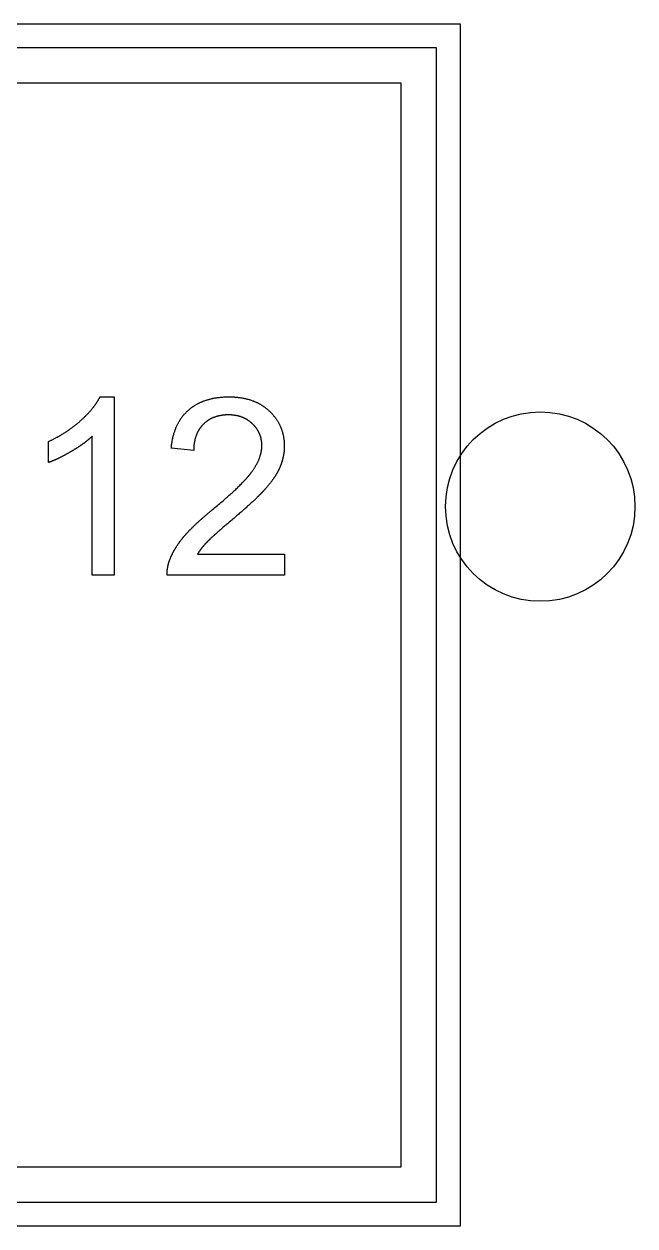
# Model space of a CAD drawing. Extents: x -140 to 139, y -60 to 60.
# Drawn here: x -22.22 to -11.9, y 21.85 to 42.15 of the extents above; entities that cross this region are included whole.
import ezdxf

# ---------------------------------------------------------------- set-up
doc = ezdxf.new("R2010")
doc.units = 0
doc.layers.add('CUT', color=1, linetype='Continuous')
doc.layers.add('ENGRAVE', color=5, linetype='Continuous')

msp = doc.modelspace()

# ---------------------------------------------------------------- linework, layer by layer
at = {"layer": 'CUT', "color": 1}
msp.add_circle((-13.5, 34), 1.6, dxfattribs=at)
at = {"layer": 'ENGRAVE', "color": 5}
for points in [[(-14.85, 42.15), (-35.15, 42.15), (-35.15, 21.85), (-14.85, 21.85), (-14.85, 42.15)], [(-15.25, 41.75), (-34.75, 41.75), (-34.75, 22.25), (-15.25, 22.25), (-15.25, 41.75)]]:
    msp.add_lwpolyline(points, close=True, dxfattribs=at)
for points in [[(-15.85, 41.15), (-34.15, 41.15)], [(-15.85, 22.85), (-15.85, 41.15)], [(-21.264, 35.452), (-21.256, 35.46), (-21.248, 35.467), (-21.239, 35.475), (-21.231, 35.483), (-21.223, 35.49), (-21.215, 35.498), (-21.207, 35.505), (-21.199, 35.513), (-21.191, 35.52), (-21.184, 35.528), (-21.176, 35.535), (-21.169, 35.543), (-21.161, 35.55), (-21.154, 35.558), (-21.147, 35.565), (-21.14, 35.573), (-21.133, 35.58), (-21.126, 35.588), (-21.119, 35.595), (-21.112, 35.603), (-21.106, 35.61), (-21.099, 35.618), (-21.093, 35.625), (-21.087, 35.632), (-21.08, 35.64), (-21.074, 35.647), (-21.068, 35.654), (-21.062, 35.662), (-21.056, 35.67), (-21.05, 35.677), (-21.044, 35.685), (-21.039, 35.691), (-21.035, 35.697), (-21.031, 35.702), (-21.027, 35.707), (-21.024, 35.712), (-21.02, 35.717), (-21.016, 35.722), (-21.013, 35.727), (-21.009, 35.732), (-21.006, 35.737), (-21.002, 35.742), (-20.999, 35.747), (-20.995, 35.753), (-20.992, 35.758), (-20.989, 35.763), (-20.985, 35.768), (-20.982, 35.773), (-20.979, 35.778), (-20.976, 35.783), (-20.973, 35.788), (-20.97, 35.793), (-20.967, 35.798), (-20.964, 35.803), (-20.961, 35.808), (-20.958, 35.813), (-20.955, 35.818), (-20.953, 35.823), (-20.95, 35.828), (-20.947, 35.833), (-20.945, 35.838), (-20.942, 35.843), (-20.939, 35.848), (-20.937, 35.853)], [(-20.937, 35.853), (-20.7, 35.853)], [(-20.7, 35.853), (-20.7, 32.841)], [(-19.441, 35.63), (-19.434, 35.636), (-19.427, 35.642), (-19.42, 35.648), (-19.412, 35.654), (-19.405, 35.66), (-19.398, 35.666), (-19.39, 35.671), (-19.383, 35.677), (-19.375, 35.682), (-19.368, 35.688), (-19.36, 35.693), (-19.352, 35.698), (-19.344, 35.703), (-19.337, 35.708), (-19.329, 35.713), (-19.321, 35.718), (-19.312, 35.723), (-19.304, 35.727), (-19.296, 35.732), (-19.288, 35.736), (-19.279, 35.741), (-19.271, 35.745), (-19.263, 35.749), (-19.254, 35.754), (-19.245, 35.758), (-19.236, 35.762), (-19.228, 35.766), (-19.219, 35.769), (-19.211, 35.773), (-19.202, 35.776), (-19.193, 35.78), (-19.183, 35.784), (-19.172, 35.788), (-19.161, 35.792), (-19.148, 35.796), (-19.136, 35.8), (-19.124, 35.804), (-19.112, 35.807), (-19.1, 35.811), (-19.087, 35.814), (-19.075, 35.817), (-19.062, 35.82), (-19.05, 35.823), (-19.037, 35.826), (-19.024, 35.829), (-19.011, 35.831), (-18.998, 35.834), (-18.985, 35.836), (-18.972, 35.838), (-18.958, 35.84), (-18.945, 35.842), (-18.931, 35.844), (-18.917, 35.845), (-18.904, 35.847), (-18.89, 35.848), (-18.876, 35.849), (-18.862, 35.85), (-18.847, 35.851), (-18.833, 35.852), (-18.818, 35.852), (-18.804, 35.853), (-18.789, 35.853), (-18.774, 35.853), (-18.76, 35.853)], [(-18.76, 35.853), (-18.745, 35.853), (-18.73, 35.853), (-18.715, 35.853), (-18.701, 35.852), (-18.686, 35.852), (-18.672, 35.851), (-18.658, 35.85), (-18.643, 35.849), (-18.629, 35.848), (-18.615, 35.846), (-18.602, 35.845), (-18.588, 35.843), (-18.574, 35.841), (-18.561, 35.839), (-18.547, 35.837), (-18.534, 35.835), (-18.521, 35.833), (-18.508, 35.83), (-18.495, 35.827), (-18.482, 35.825), (-18.469, 35.822), (-18.457, 35.819), (-18.444, 35.815), (-18.432, 35.812), (-18.42, 35.809), (-18.407, 35.805), (-18.395, 35.801), (-18.383, 35.797), (-18.371, 35.793), (-18.359, 35.788), (-18.347, 35.784), (-18.336, 35.78), (-18.326, 35.776), (-18.317, 35.772), (-18.308, 35.768), (-18.3, 35.764), (-18.291, 35.76), (-18.282, 35.756), (-18.273, 35.752), (-18.265, 35.747), (-18.256, 35.743), (-18.247, 35.738), (-18.239, 35.734), (-18.23, 35.729), (-18.222, 35.724), (-18.214, 35.719), (-18.205, 35.714), (-18.197, 35.709), (-18.189, 35.704), (-18.181, 35.698), (-18.173, 35.693), (-18.165, 35.687), (-18.157, 35.682), (-18.15, 35.676), (-18.142, 35.67), (-18.134, 35.664), (-18.127, 35.658), (-18.119, 35.652), (-18.112, 35.646), (-18.105, 35.64), (-18.097, 35.633), (-18.09, 35.627), (-18.083, 35.62), (-18.076, 35.614)], [(-19.734, 34.986), (-19.732, 35), (-19.731, 35.015), (-19.729, 35.029), (-19.727, 35.044), (-19.725, 35.058), (-19.723, 35.072), (-19.721, 35.086), (-19.719, 35.1), (-19.716, 35.114), (-19.714, 35.127), (-19.711, 35.141), (-19.708, 35.154), (-19.705, 35.167), (-19.702, 35.181), (-19.699, 35.194), (-19.695, 35.206), (-19.692, 35.219), (-19.688, 35.232), (-19.684, 35.244), (-19.68, 35.257), (-19.676, 35.269), (-19.672, 35.281), (-19.668, 35.293), (-19.663, 35.305), (-19.659, 35.317), (-19.654, 35.328), (-19.649, 35.34), (-19.644, 35.351), (-19.639, 35.363), (-19.634, 35.374), (-19.628, 35.385), (-19.623, 35.396), (-19.618, 35.405), (-19.614, 35.413), (-19.61, 35.421), (-19.605, 35.429), (-19.6, 35.437), (-19.596, 35.445), (-19.591, 35.454), (-19.586, 35.462), (-19.58, 35.47), (-19.575, 35.477), (-19.57, 35.485), (-19.565, 35.493), (-19.559, 35.5), (-19.554, 35.508), (-19.548, 35.515), (-19.543, 35.523), (-19.537, 35.53), (-19.531, 35.537), (-19.525, 35.544), (-19.519, 35.552), (-19.513, 35.559), (-19.507, 35.565), (-19.501, 35.572), (-19.494, 35.579), (-19.488, 35.586), (-19.482, 35.592), (-19.475, 35.599), (-19.468, 35.605), (-19.462, 35.612), (-19.455, 35.618), (-19.448, 35.624), (-19.441, 35.63)], [(-18.768, 35.548), (-18.777, 35.548), (-18.786, 35.548), (-18.794, 35.548), (-18.803, 35.548), (-18.812, 35.547), (-18.821, 35.547), (-18.829, 35.546), (-18.838, 35.546), (-18.846, 35.545), (-18.855, 35.544), (-18.863, 35.543), (-18.871, 35.542), (-18.88, 35.541), (-18.888, 35.539), (-18.896, 35.538), (-18.904, 35.537), (-18.912, 35.535), (-18.92, 35.534), (-18.928, 35.532), (-18.935, 35.53), (-18.943, 35.528), (-18.951, 35.526), (-18.959, 35.524), (-18.966, 35.522), (-18.974, 35.52), (-18.981, 35.518), (-18.988, 35.515), (-18.996, 35.513), (-19.003, 35.51), (-19.011, 35.507), (-19.018, 35.504), (-19.024, 35.502), (-19.031, 35.499), (-19.037, 35.497), (-19.042, 35.494), (-19.048, 35.491), (-19.054, 35.489), (-19.059, 35.486), (-19.065, 35.483), (-19.071, 35.48), (-19.077, 35.477), (-19.082, 35.474), (-19.088, 35.47), (-19.093, 35.467), (-19.098, 35.464), (-19.104, 35.461), (-19.109, 35.457), (-19.115, 35.454), (-19.12, 35.45), (-19.125, 35.446), (-19.13, 35.443), (-19.135, 35.439), (-19.14, 35.435), (-19.145, 35.431), (-19.15, 35.427), (-19.155, 35.423), (-19.16, 35.419), (-19.165, 35.415), (-19.17, 35.411), (-19.175, 35.407), (-19.179, 35.402), (-19.184, 35.398), (-19.189, 35.393), (-19.193, 35.389)], [(-18.361, 35.397), (-18.365, 35.401), (-18.37, 35.406), (-18.374, 35.41), (-18.379, 35.414), (-18.384, 35.418), (-18.388, 35.422), (-18.393, 35.426), (-18.398, 35.43), (-18.403, 35.434), (-18.408, 35.438), (-18.412, 35.441), (-18.417, 35.445), (-18.422, 35.449), (-18.427, 35.452), (-18.433, 35.456), (-18.438, 35.459), (-18.443, 35.462), (-18.448, 35.466), (-18.453, 35.469), (-18.459, 35.472), (-18.464, 35.475), (-18.469, 35.478), (-18.475, 35.481), (-18.48, 35.484), (-18.486, 35.487), (-18.491, 35.49), (-18.497, 35.492), (-18.502, 35.495), (-18.508, 35.497), (-18.513, 35.5), (-18.519, 35.502), (-18.525, 35.505), (-18.532, 35.507), (-18.538, 35.51), (-18.545, 35.513), (-18.552, 35.515), (-18.559, 35.517), (-18.566, 35.52), (-18.574, 35.522), (-18.581, 35.524), (-18.588, 35.526), (-18.595, 35.528), (-18.602, 35.53), (-18.61, 35.531), (-18.617, 35.533), (-18.624, 35.535), (-18.632, 35.536), (-18.64, 35.538), (-18.647, 35.539), (-18.655, 35.54), (-18.663, 35.541), (-18.67, 35.542), (-18.678, 35.543), (-18.686, 35.544), (-18.694, 35.545), (-18.702, 35.546), (-18.71, 35.546), (-18.718, 35.547), (-18.726, 35.547), (-18.734, 35.548), (-18.743, 35.548), (-18.751, 35.548), (-18.759, 35.548), (-18.768, 35.548)], [(-18.076, 35.614), (-18.068, 35.606), (-18.061, 35.599), (-18.053, 35.591), (-18.046, 35.584), (-18.039, 35.576), (-18.031, 35.568), (-18.024, 35.561), (-18.018, 35.553), (-18.011, 35.545), (-18.004, 35.537), (-17.998, 35.529), (-17.991, 35.521), (-17.985, 35.513), (-17.979, 35.505), (-17.973, 35.497), (-17.967, 35.488), (-17.961, 35.48), (-17.955, 35.472), (-17.95, 35.463), (-17.944, 35.455), (-17.939, 35.446), (-17.934, 35.438), (-17.929, 35.429), (-17.924, 35.42), (-17.919, 35.411), (-17.914, 35.403), (-17.91, 35.394), (-17.905, 35.385), (-17.901, 35.376), (-17.897, 35.367), (-17.892, 35.358), (-17.888, 35.349), (-17.885, 35.339), (-17.881, 35.33), (-17.877, 35.32), (-17.873, 35.311), (-17.87, 35.301), (-17.867, 35.292), (-17.863, 35.282), (-17.86, 35.272), (-17.857, 35.262), (-17.855, 35.252), (-17.852, 35.242), (-17.849, 35.232), (-17.847, 35.222), (-17.845, 35.212), (-17.842, 35.202), (-17.84, 35.192), (-17.838, 35.182), (-17.837, 35.171), (-17.835, 35.161), (-17.833, 35.15), (-17.832, 35.14), (-17.831, 35.129), (-17.829, 35.119), (-17.828, 35.108), (-17.827, 35.097), (-17.827, 35.086), (-17.826, 35.076), (-17.825, 35.065), (-17.825, 35.054), (-17.825, 35.043), (-17.825, 35.032), (-17.824, 35.02)], [(-21.805, 35.1), (-21.795, 35.105), (-21.784, 35.11), (-21.774, 35.115), (-21.764, 35.12), (-21.754, 35.124), (-21.745, 35.129), (-21.735, 35.134), (-21.725, 35.139), (-21.715, 35.144), (-21.705, 35.15), (-21.696, 35.155), (-21.686, 35.16), (-21.677, 35.165), (-21.667, 35.17), (-21.657, 35.175), (-21.648, 35.181), (-21.639, 35.186), (-21.629, 35.191), (-21.62, 35.197), (-21.611, 35.202), (-21.601, 35.207), (-21.592, 35.213), (-21.583, 35.218), (-21.574, 35.224), (-21.565, 35.23), (-21.556, 35.235), (-21.547, 35.241), (-21.538, 35.246), (-21.528, 35.252), (-21.519, 35.258), (-21.511, 35.264), (-21.502, 35.269), (-21.494, 35.275), (-21.486, 35.28), (-21.478, 35.285), (-21.47, 35.291), (-21.463, 35.296), (-21.455, 35.302), (-21.447, 35.307), (-21.439, 35.313), (-21.432, 35.318), (-21.424, 35.324), (-21.416, 35.329), (-21.409, 35.335), (-21.401, 35.34), (-21.394, 35.346), (-21.386, 35.352), (-21.379, 35.357), (-21.371, 35.363), (-21.364, 35.369), (-21.357, 35.375), (-21.349, 35.38), (-21.342, 35.386), (-21.335, 35.392), (-21.328, 35.398), (-21.32, 35.404), (-21.313, 35.41), (-21.306, 35.416), (-21.299, 35.422), (-21.292, 35.428), (-21.285, 35.434), (-21.278, 35.44), (-21.271, 35.446), (-21.264, 35.452)], [(-19.193, 35.389), (-19.198, 35.384), (-19.202, 35.38), (-19.206, 35.375), (-19.211, 35.371), (-19.215, 35.366), (-19.219, 35.361), (-19.223, 35.357), (-19.227, 35.352), (-19.231, 35.347), (-19.235, 35.342), (-19.238, 35.337), (-19.242, 35.332), (-19.246, 35.327), (-19.249, 35.322), (-19.253, 35.317), (-19.257, 35.312), (-19.26, 35.307), (-19.263, 35.301), (-19.267, 35.296), (-19.27, 35.291), (-19.273, 35.285), (-19.276, 35.28), (-19.279, 35.274), (-19.282, 35.269), (-19.285, 35.263), (-19.288, 35.257), (-19.291, 35.252), (-19.294, 35.246), (-19.296, 35.241), (-19.299, 35.235), (-19.301, 35.229), (-19.304, 35.223), (-19.307, 35.216), (-19.31, 35.208), (-19.313, 35.2), (-19.316, 35.192), (-19.319, 35.185), (-19.321, 35.177), (-19.324, 35.169), (-19.326, 35.161), (-19.328, 35.153), (-19.33, 35.145), (-19.333, 35.136), (-19.335, 35.128), (-19.337, 35.12), (-19.338, 35.111), (-19.34, 35.103), (-19.342, 35.094), (-19.343, 35.086), (-19.345, 35.077), (-19.346, 35.068), (-19.347, 35.059), (-19.349, 35.05), (-19.35, 35.041), (-19.351, 35.032), (-19.351, 35.023), (-19.352, 35.014), (-19.353, 35.004), (-19.354, 34.995), (-19.354, 34.985), (-19.354, 34.976), (-19.355, 34.966), (-19.355, 34.957), (-19.355, 34.947)], [(-18.203, 35.029), (-18.203, 35.035), (-18.203, 35.042), (-18.203, 35.049), (-18.204, 35.056), (-18.204, 35.063), (-18.204, 35.069), (-18.205, 35.076), (-18.205, 35.083), (-18.206, 35.089), (-18.207, 35.096), (-18.208, 35.102), (-18.209, 35.109), (-18.209, 35.115), (-18.211, 35.121), (-18.212, 35.128), (-18.213, 35.134), (-18.214, 35.141), (-18.216, 35.147), (-18.217, 35.153), (-18.218, 35.159), (-18.22, 35.165), (-18.222, 35.172), (-18.223, 35.178), (-18.225, 35.184), (-18.227, 35.19), (-18.229, 35.196), (-18.231, 35.202), (-18.233, 35.208), (-18.236, 35.214), (-18.238, 35.219), (-18.24, 35.225), (-18.243, 35.231), (-18.245, 35.237), (-18.248, 35.242), (-18.25, 35.248), (-18.253, 35.254), (-18.256, 35.259), (-18.259, 35.265), (-18.262, 35.27), (-18.265, 35.276), (-18.268, 35.281), (-18.271, 35.287), (-18.274, 35.292), (-18.278, 35.297), (-18.281, 35.303), (-18.285, 35.308), (-18.288, 35.313), (-18.292, 35.318), (-18.296, 35.323), (-18.299, 35.329), (-18.303, 35.334), (-18.307, 35.339), (-18.311, 35.344), (-18.315, 35.349), (-18.319, 35.354), (-18.324, 35.359), (-18.328, 35.364), (-18.332, 35.369), (-18.337, 35.373), (-18.342, 35.378), (-18.346, 35.383), (-18.351, 35.388), (-18.356, 35.392), (-18.361, 35.397)], [(-21.068, 35.188), (-21.071, 35.185), (-21.075, 35.182), (-21.079, 35.178), (-21.082, 35.175), (-21.086, 35.172), (-21.089, 35.168), (-21.093, 35.165), (-21.097, 35.161), (-21.101, 35.158), (-21.104, 35.155), (-21.108, 35.151), (-21.112, 35.148), (-21.116, 35.145), (-21.12, 35.141), (-21.124, 35.138), (-21.128, 35.135), (-21.132, 35.131), (-21.136, 35.128), (-21.14, 35.125), (-21.144, 35.121), (-21.148, 35.118), (-21.152, 35.115), (-21.156, 35.111), (-21.161, 35.108), (-21.165, 35.104), (-21.169, 35.101), (-21.173, 35.098), (-21.178, 35.094), (-21.182, 35.091), (-21.186, 35.088), (-21.19, 35.085), (-21.195, 35.081), (-21.201, 35.077), (-21.207, 35.072), (-21.213, 35.068), (-21.22, 35.063), (-21.226, 35.058), (-21.233, 35.053), (-21.239, 35.049), (-21.246, 35.044), (-21.252, 35.04), (-21.259, 35.035), (-21.265, 35.031), (-21.272, 35.026), (-21.279, 35.022), (-21.286, 35.017), (-21.293, 35.012), (-21.3, 35.008), (-21.307, 35.003), (-21.314, 34.999), (-21.321, 34.994), (-21.328, 34.989), (-21.335, 34.985), (-21.342, 34.98), (-21.35, 34.976), (-21.357, 34.971), (-21.364, 34.967), (-21.372, 34.962), (-21.379, 34.957), (-21.387, 34.953), (-21.395, 34.948), (-21.402, 34.944), (-21.41, 34.939), (-21.418, 34.935)], [(-21.068, 32.841), (-21.068, 35.188)], [(-21.805, 34.744), (-21.805, 35.1)], [(-21.418, 34.935), (-21.426, 34.93), (-21.433, 34.925), (-21.441, 34.921), (-21.449, 34.917), (-21.456, 34.912), (-21.464, 34.908), (-21.471, 34.904), (-21.479, 34.899), (-21.486, 34.895), (-21.494, 34.891), (-21.501, 34.887), (-21.509, 34.883), (-21.516, 34.879), (-21.523, 34.875), (-21.531, 34.871), (-21.538, 34.867), (-21.545, 34.863), (-21.553, 34.859), (-21.56, 34.855), (-21.567, 34.851), (-21.574, 34.848), (-21.581, 34.844), (-21.589, 34.84), (-21.596, 34.837), (-21.603, 34.833), (-21.61, 34.83), (-21.617, 34.826), (-21.624, 34.823), (-21.631, 34.819), (-21.638, 34.816), (-21.645, 34.812), (-21.651, 34.809), (-21.657, 34.807), (-21.662, 34.804), (-21.667, 34.802), (-21.671, 34.8), (-21.676, 34.798), (-21.681, 34.795), (-21.686, 34.793), (-21.691, 34.791), (-21.696, 34.789), (-21.701, 34.786), (-21.706, 34.784), (-21.711, 34.782), (-21.715, 34.78), (-21.72, 34.778), (-21.725, 34.776), (-21.73, 34.774), (-21.735, 34.772), (-21.739, 34.77), (-21.744, 34.768), (-21.749, 34.766), (-21.754, 34.764), (-21.758, 34.762), (-21.763, 34.76), (-21.768, 34.758), (-21.772, 34.756), (-21.777, 34.755), (-21.782, 34.753), (-21.786, 34.751), (-21.791, 34.749), (-21.795, 34.748), (-21.8, 34.746), (-21.805, 34.744)], [(-19.355, 34.947), (-19.734, 34.986)], [(-18.375, 34.585), (-18.369, 34.593), (-18.363, 34.602), (-18.357, 34.61), (-18.351, 34.619), (-18.345, 34.627), (-18.339, 34.636), (-18.334, 34.644), (-18.328, 34.653), (-18.323, 34.661), (-18.318, 34.669), (-18.313, 34.678), (-18.308, 34.686), (-18.303, 34.695), (-18.298, 34.703), (-18.294, 34.711), (-18.289, 34.719), (-18.285, 34.728), (-18.281, 34.736), (-18.276, 34.744), (-18.272, 34.752), (-18.268, 34.761), (-18.265, 34.769), (-18.261, 34.777), (-18.257, 34.785), (-18.254, 34.793), (-18.251, 34.801), (-18.247, 34.809), (-18.244, 34.818), (-18.241, 34.826), (-18.238, 34.834), (-18.235, 34.842), (-18.233, 34.85), (-18.231, 34.856), (-18.229, 34.862), (-18.227, 34.867), (-18.226, 34.873), (-18.224, 34.878), (-18.223, 34.884), (-18.221, 34.89), (-18.22, 34.895), (-18.218, 34.901), (-18.217, 34.907), (-18.216, 34.912), (-18.215, 34.918), (-18.213, 34.924), (-18.212, 34.929), (-18.211, 34.935), (-18.21, 34.94), (-18.21, 34.946), (-18.209, 34.952), (-18.208, 34.957), (-18.207, 34.963), (-18.206, 34.968), (-18.206, 34.974), (-18.205, 34.979), (-18.205, 34.985), (-18.204, 34.99), (-18.204, 34.996), (-18.204, 35.001), (-18.203, 35.007), (-18.203, 35.012), (-18.203, 35.018), (-18.203, 35.023), (-18.203, 35.029)], [(-17.824, 35.02), (-17.824, 35.015), (-17.824, 35.009), (-17.825, 35.004), (-17.825, 34.999), (-17.825, 34.993), (-17.825, 34.988), (-17.825, 34.982), (-17.825, 34.977), (-17.826, 34.971), (-17.826, 34.966), (-17.826, 34.96), (-17.827, 34.955), (-17.827, 34.949), (-17.828, 34.944), (-17.828, 34.938), (-17.829, 34.933), (-17.829, 34.927), (-17.83, 34.922), (-17.831, 34.917), (-17.831, 34.911), (-17.832, 34.906), (-17.833, 34.9), (-17.833, 34.895), (-17.834, 34.889), (-17.835, 34.884), (-17.836, 34.879), (-17.837, 34.873), (-17.838, 34.868), (-17.839, 34.862), (-17.84, 34.857), (-17.841, 34.852), (-17.842, 34.846), (-17.843, 34.841), (-17.844, 34.835), (-17.846, 34.829), (-17.847, 34.824), (-17.848, 34.818), (-17.849, 34.812), (-17.851, 34.807), (-17.852, 34.801), (-17.854, 34.795), (-17.855, 34.79), (-17.857, 34.784), (-17.858, 34.778), (-17.86, 34.773), (-17.862, 34.767), (-17.863, 34.762), (-17.865, 34.756), (-17.867, 34.75), (-17.869, 34.745), (-17.871, 34.739), (-17.872, 34.733), (-17.874, 34.728), (-17.876, 34.722), (-17.878, 34.717), (-17.88, 34.711), (-17.882, 34.705), (-17.885, 34.7), (-17.887, 34.694), (-17.889, 34.689), (-17.891, 34.683), (-17.893, 34.678), (-17.896, 34.672), (-17.898, 34.666)], [(-19.036, 33.95), (-19.015, 33.967), (-18.995, 33.984), (-18.974, 34.001), (-18.954, 34.018), (-18.935, 34.034), (-18.915, 34.051), (-18.896, 34.067), (-18.877, 34.083), (-18.859, 34.099), (-18.841, 34.114), (-18.823, 34.13), (-18.805, 34.145), (-18.788, 34.161), (-18.771, 34.176), (-18.754, 34.191), (-18.738, 34.206), (-18.722, 34.22), (-18.706, 34.235), (-18.69, 34.249), (-18.675, 34.263), (-18.66, 34.277), (-18.645, 34.291), (-18.631, 34.305), (-18.617, 34.318), (-18.603, 34.332), (-18.59, 34.345), (-18.576, 34.358), (-18.563, 34.371), (-18.549, 34.385), (-18.536, 34.399), (-18.524, 34.411), (-18.514, 34.421), (-18.507, 34.429), (-18.502, 34.435), (-18.497, 34.439), (-18.493, 34.444), (-18.489, 34.449), (-18.484, 34.454), (-18.479, 34.46), (-18.473, 34.465), (-18.468, 34.471), (-18.464, 34.476), (-18.459, 34.481), (-18.455, 34.486), (-18.45, 34.492), (-18.446, 34.497), (-18.441, 34.502), (-18.437, 34.507), (-18.432, 34.512), (-18.428, 34.517), (-18.424, 34.522), (-18.42, 34.527), (-18.416, 34.532), (-18.412, 34.537), (-18.408, 34.542), (-18.404, 34.547), (-18.4, 34.552), (-18.396, 34.557), (-18.392, 34.561), (-18.389, 34.566), (-18.385, 34.571), (-18.382, 34.575), (-18.378, 34.58), (-18.375, 34.585)], [(-17.898, 34.666), (-17.9, 34.662), (-17.902, 34.657), (-17.904, 34.653), (-17.906, 34.648), (-17.908, 34.643), (-17.91, 34.639), (-17.912, 34.634), (-17.915, 34.629), (-17.917, 34.625), (-17.919, 34.62), (-17.922, 34.615), (-17.924, 34.611), (-17.926, 34.606), (-17.929, 34.601), (-17.931, 34.597), (-17.934, 34.592), (-17.936, 34.587), (-17.939, 34.583), (-17.941, 34.578), (-17.944, 34.573), (-17.946, 34.569), (-17.949, 34.564), (-17.952, 34.559), (-17.955, 34.554), (-17.957, 34.549), (-17.96, 34.545), (-17.963, 34.54), (-17.966, 34.535), (-17.969, 34.531), (-17.971, 34.526), (-17.974, 34.521), (-17.978, 34.516), (-17.982, 34.51), (-17.986, 34.504), (-17.99, 34.497), (-17.995, 34.49), (-18, 34.483), (-18.004, 34.476), (-18.009, 34.47), (-18.013, 34.463), (-18.018, 34.457), (-18.023, 34.45), (-18.027, 34.443), (-18.032, 34.437), (-18.037, 34.43), (-18.042, 34.423), (-18.047, 34.416), (-18.053, 34.41), (-18.058, 34.403), (-18.063, 34.396), (-18.068, 34.389), (-18.074, 34.383), (-18.079, 34.376), (-18.085, 34.369), (-18.09, 34.362), (-18.096, 34.355), (-18.102, 34.348), (-18.108, 34.342), (-18.113, 34.335), (-18.119, 34.328), (-18.125, 34.321), (-18.131, 34.314), (-18.137, 34.307), (-18.144, 34.3)], [(-18.144, 34.3), (-18.147, 34.296), (-18.151, 34.292), (-18.154, 34.288), (-18.158, 34.284), (-18.162, 34.28), (-18.166, 34.276), (-18.169, 34.272), (-18.173, 34.267), (-18.177, 34.263), (-18.181, 34.259), (-18.185, 34.255), (-18.189, 34.25), (-18.193, 34.246), (-18.197, 34.242), (-18.202, 34.237), (-18.206, 34.233), (-18.21, 34.228), (-18.215, 34.224), (-18.219, 34.219), (-18.223, 34.215), (-18.228, 34.21), (-18.232, 34.205), (-18.237, 34.201), (-18.242, 34.196), (-18.247, 34.191), (-18.252, 34.186), (-18.256, 34.181), (-18.261, 34.177), (-18.265, 34.173), (-18.269, 34.169), (-18.274, 34.164), (-18.281, 34.157), (-18.289, 34.149), (-18.3, 34.139), (-18.311, 34.128), (-18.323, 34.116), (-18.335, 34.105), (-18.346, 34.094), (-18.358, 34.084), (-18.369, 34.073), (-18.381, 34.062), (-18.393, 34.051), (-18.405, 34.039), (-18.418, 34.028), (-18.431, 34.016), (-18.444, 34.005), (-18.457, 33.993), (-18.47, 33.981), (-18.484, 33.969), (-18.497, 33.956), (-18.511, 33.944), (-18.525, 33.932), (-18.54, 33.919), (-18.554, 33.906), (-18.569, 33.893), (-18.584, 33.881), (-18.599, 33.867), (-18.614, 33.854), (-18.63, 33.841), (-18.646, 33.827), (-18.662, 33.814), (-18.678, 33.8), (-18.694, 33.786), (-18.71, 33.772)], [(-19.519, 33.496), (-19.515, 33.501), (-19.51, 33.505), (-19.506, 33.51), (-19.502, 33.515), (-19.498, 33.52), (-19.494, 33.525), (-19.489, 33.53), (-19.485, 33.535), (-19.48, 33.54), (-19.476, 33.544), (-19.471, 33.549), (-19.467, 33.554), (-19.462, 33.559), (-19.458, 33.564), (-19.453, 33.569), (-19.448, 33.574), (-19.443, 33.58), (-19.438, 33.585), (-19.434, 33.59), (-19.429, 33.595), (-19.424, 33.6), (-19.419, 33.605), (-19.414, 33.61), (-19.409, 33.616), (-19.403, 33.621), (-19.398, 33.626), (-19.393, 33.631), (-19.388, 33.636), (-19.383, 33.641), (-19.378, 33.646), (-19.373, 33.651), (-19.366, 33.658), (-19.359, 33.665), (-19.35, 33.674), (-19.34, 33.683), (-19.331, 33.692), (-19.322, 33.701), (-19.312, 33.709), (-19.303, 33.718), (-19.294, 33.727), (-19.285, 33.735), (-19.275, 33.744), (-19.265, 33.753), (-19.255, 33.762), (-19.245, 33.771), (-19.235, 33.78), (-19.225, 33.789), (-19.215, 33.798), (-19.204, 33.807), (-19.194, 33.817), (-19.183, 33.826), (-19.173, 33.835), (-19.162, 33.844), (-19.151, 33.854), (-19.14, 33.863), (-19.129, 33.873), (-19.118, 33.882), (-19.106, 33.892), (-19.095, 33.901), (-19.083, 33.911), (-19.071, 33.921), (-19.06, 33.931), (-19.048, 33.94), (-19.036, 33.95)], [(-18.71, 33.772), (-18.726, 33.759), (-18.741, 33.746), (-18.756, 33.734), (-18.771, 33.721), (-18.786, 33.709), (-18.8, 33.697), (-18.814, 33.685), (-18.828, 33.673), (-18.841, 33.661), (-18.854, 33.65), (-18.867, 33.639), (-18.88, 33.628), (-18.892, 33.617), (-18.904, 33.607), (-18.916, 33.597), (-18.928, 33.587), (-18.939, 33.577), (-18.95, 33.567), (-18.961, 33.558), (-18.972, 33.548), (-18.982, 33.539), (-18.992, 33.53), (-19.002, 33.521), (-19.011, 33.513), (-19.02, 33.505), (-19.029, 33.497), (-19.037, 33.489), (-19.046, 33.481), (-19.055, 33.473), (-19.063, 33.465), (-19.071, 33.458), (-19.077, 33.452), (-19.081, 33.449), (-19.083, 33.446), (-19.084, 33.445), (-19.086, 33.444), (-19.088, 33.442), (-19.09, 33.44), (-19.092, 33.438), (-19.094, 33.436), (-19.096, 33.434), (-19.098, 33.432), (-19.1, 33.43), (-19.102, 33.428), (-19.104, 33.426), (-19.106, 33.424), (-19.108, 33.422), (-19.11, 33.42), (-19.112, 33.419), (-19.114, 33.417), (-19.115, 33.415), (-19.117, 33.413), (-19.119, 33.411), (-19.121, 33.41), (-19.122, 33.408), (-19.124, 33.406), (-19.125, 33.405), (-19.127, 33.403), (-19.129, 33.401), (-19.13, 33.4), (-19.132, 33.398), (-19.133, 33.397), (-19.135, 33.395), (-19.136, 33.394)], [(-19.76, 33.097), (-19.758, 33.103), (-19.756, 33.108), (-19.754, 33.114), (-19.751, 33.12), (-19.749, 33.126), (-19.747, 33.132), (-19.744, 33.137), (-19.742, 33.143), (-19.739, 33.149), (-19.737, 33.155), (-19.734, 33.16), (-19.732, 33.166), (-19.729, 33.172), (-19.726, 33.178), (-19.724, 33.183), (-19.721, 33.189), (-19.718, 33.195), (-19.715, 33.201), (-19.713, 33.206), (-19.71, 33.212), (-19.707, 33.218), (-19.704, 33.224), (-19.701, 33.229), (-19.698, 33.235), (-19.695, 33.241), (-19.692, 33.247), (-19.688, 33.252), (-19.685, 33.258), (-19.682, 33.263), (-19.679, 33.269), (-19.676, 33.275), (-19.672, 33.281), (-19.668, 33.287), (-19.664, 33.294), (-19.66, 33.301), (-19.656, 33.308), (-19.652, 33.315), (-19.647, 33.321), (-19.643, 33.328), (-19.639, 33.335), (-19.634, 33.342), (-19.63, 33.348), (-19.625, 33.355), (-19.621, 33.362), (-19.616, 33.369), (-19.612, 33.375), (-19.607, 33.382), (-19.602, 33.389), (-19.597, 33.395), (-19.592, 33.402), (-19.588, 33.409), (-19.583, 33.416), (-19.578, 33.422), (-19.572, 33.429), (-19.567, 33.436), (-19.562, 33.442), (-19.557, 33.449), (-19.552, 33.456), (-19.546, 33.463), (-19.541, 33.469), (-19.535, 33.476), (-19.53, 33.483), (-19.524, 33.489), (-19.519, 33.496)], [(-19.136, 33.394), (-19.139, 33.39), (-19.142, 33.387), (-19.145, 33.384), (-19.149, 33.38), (-19.152, 33.377), (-19.155, 33.374), (-19.158, 33.371), (-19.161, 33.367), (-19.164, 33.364), (-19.167, 33.361), (-19.17, 33.357), (-19.173, 33.354), (-19.176, 33.351), (-19.178, 33.347), (-19.181, 33.344), (-19.184, 33.341), (-19.187, 33.337), (-19.19, 33.334), (-19.193, 33.331), (-19.196, 33.327), (-19.198, 33.324), (-19.201, 33.321), (-19.204, 33.318), (-19.207, 33.314), (-19.209, 33.311), (-19.212, 33.308), (-19.215, 33.304), (-19.217, 33.301), (-19.22, 33.298), (-19.223, 33.294), (-19.225, 33.291), (-19.228, 33.288), (-19.23, 33.285), (-19.232, 33.282), (-19.234, 33.279), (-19.236, 33.276), (-19.239, 33.273), (-19.241, 33.27), (-19.243, 33.267), (-19.245, 33.265), (-19.247, 33.262), (-19.249, 33.259), (-19.251, 33.256), (-19.253, 33.253), (-19.255, 33.25), (-19.257, 33.247), (-19.259, 33.244), (-19.261, 33.241), (-19.263, 33.239), (-19.265, 33.236), (-19.267, 33.233), (-19.269, 33.23), (-19.271, 33.227), (-19.273, 33.224), (-19.275, 33.221), (-19.277, 33.218), (-19.279, 33.215), (-19.281, 33.213), (-19.283, 33.21), (-19.284, 33.207), (-19.286, 33.204), (-19.288, 33.201), (-19.29, 33.198), (-19.292, 33.195)], [(-19.803, 32.841), (-19.803, 32.845), (-19.803, 32.849), (-19.803, 32.854), (-19.804, 32.858), (-19.804, 32.862), (-19.804, 32.866), (-19.803, 32.87), (-19.803, 32.874), (-19.803, 32.878), (-19.803, 32.883), (-19.803, 32.887), (-19.803, 32.891), (-19.803, 32.895), (-19.803, 32.899), (-19.802, 32.903), (-19.802, 32.907), (-19.802, 32.911), (-19.801, 32.916), (-19.801, 32.92), (-19.801, 32.924), (-19.8, 32.928), (-19.8, 32.932), (-19.799, 32.936), (-19.799, 32.94), (-19.799, 32.944), (-19.798, 32.948), (-19.797, 32.952), (-19.797, 32.956), (-19.796, 32.96), (-19.796, 32.964), (-19.795, 32.968), (-19.794, 32.972), (-19.794, 32.976), (-19.793, 32.98), (-19.792, 32.984), (-19.791, 32.988), (-19.791, 32.992), (-19.79, 32.996), (-19.789, 33), (-19.788, 33.004), (-19.787, 33.008), (-19.786, 33.012), (-19.785, 33.016), (-19.785, 33.02), (-19.784, 33.024), (-19.783, 33.027), (-19.782, 33.031), (-19.78, 33.035), (-19.779, 33.039), (-19.778, 33.043), (-19.777, 33.047), (-19.776, 33.051), (-19.775, 33.055), (-19.774, 33.058), (-19.772, 33.062), (-19.771, 33.066), (-19.77, 33.07), (-19.769, 33.074), (-19.767, 33.078), (-19.766, 33.082), (-19.764, 33.085), (-19.763, 33.089), (-19.762, 33.093), (-19.76, 33.097)], [(-19.292, 33.195), (-17.82, 33.195)], [(-17.82, 33.195), (-17.82, 32.841)], [(-20.7, 32.841), (-21.068, 32.841)], [(-17.82, 32.841), (-19.803, 32.841)], [(-34.15, 22.85), (-15.85, 22.85)]]:
    msp.add_lwpolyline(points, dxfattribs=at)

doc.saveas('drawing.dxf')
